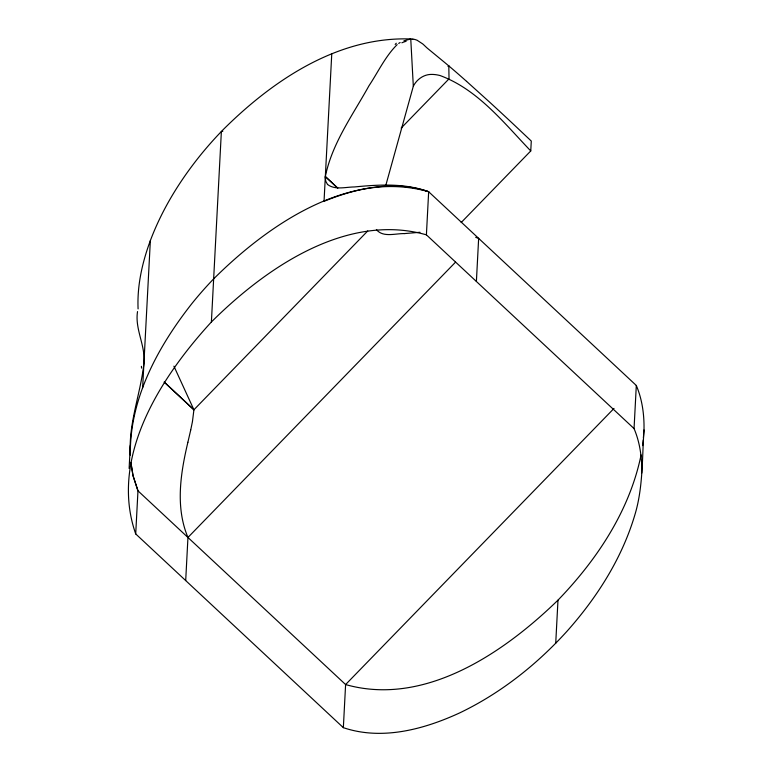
<?xml version="1.0" encoding="UTF-8"?>
<svg xmlns="http://www.w3.org/2000/svg" width="772" height="772" viewBox="0 0 772 772"><rect width="100%" height="100%" fill="white"/><g stroke="black" fill="none" stroke-linecap="round" stroke-linejoin="round"><path stroke-width="1.16" d="M641.744 473.082C642.053 457.931 639.998 442.607 634.053 428.585L426.405 234.842C346.435 212.097 265.394 268.231 211.393 321.972C161.271 376.553 108.804 457.053 135.708 533.925L343.347 727.668C381.986 740.724 423.963 729.366 459.707 712.894C500.652 693.256 536.868 664.567 567.256 630.965C597.142 597.306 621.981 558.31 634.854 514.914C643.211 487.393 642.005 458.346 644.002 429.975C644.311 414.825 642.256 399.5 636.311 385.479L428.663 191.736C348.693 169 267.662 225.135 213.651 278.875A377.971 370.251 3 0 0 192.035 303.396C158.028 346.531 129.406 398.815 130.352 455.181M325.311 177.357L325.33 176.547L337.827 188.194L325.34 176.518C332.066 143.312 352.785 114.989 368.968 85.779C378.145 71.989 385.286 56.375 397.175 44.602M129.127 468.488L130.294 445.579M142.627 387.959L150.357 240.584C161.975 209.714 179.442 181.285 200.064 155.645A378.068 370.348 3 0 1 221.371 131.501L222.693 130.13C272.342 80.597 337.846 36.342 410.762 38.976L412.808 39.063M135.708 533.925L137.966 490.828L132.996 475.697L130.835 462.341M185.695 580.563L187.953 537.457C175.196 507.146 180.551 473.275 187.876 442.298M211.393 321.972L221.371 131.491L222.819 131.211M331.757 53.944L324.037 201.318C356.703 188.03 394.338 179.847 428.663 191.736L426.405 234.842M343.347 727.668L345.605 684.561L614.01 408.417M476.392 281.481L478.65 238.374L475.706 237.342M461.193 222.529L530.76 150.945L531.281 141.054L513.148 123.945A446.727 68.206 44.2 0 0 489.815 102.319L466.577 81.359M555.724 643.259L557.982 600.153C596.968 559.748 629.672 510.639 641.078 454.949M634.053 428.585L636.311 385.479M173.912 366.169L193.917 409.797L192.46 421.512M143.91 363.506C145.783 345.769 134.675 329.277 137.532 311.57M143.901 363.602C140.552 394.019 128.432 423.278 130.371 454.322M643.25 439.963L642.613 445.627M643.414 437.743L644.002 429.975M192.46 421.551L190.732 429.946M190.723 429.994L187.885 442.26M385.71 185.714L413.319 86.223C416.851 79.217 424.166 74.064 432.185 74.421A74.45 32.955 52.6 0 1 440.088 75.55C477.762 89.436 503.807 122.825 530.76 150.945M150.357 240.584C142.299 262.364 137.03 285.572 138.091 308.916M401.15 128.094L449.024 78.841L448.812 65.938A162.564 24.82 44.2 0 0 444.691 62.484L427.418 48.269A10.789 1.65 44.2 0 1 425.42 46.436L424.918 45.953A9.11 1.39 44.2 0 0 422.709 43.917L417.449 40.472M193.917 409.797L164.233 382.101L193.917 409.797L367.762 230.934M187.953 537.457L455.528 262.162M557.982 600.153C503.923 652.726 424.648 706.988 345.605 684.561L137.966 490.828L133.073 475.774L130.902 462.496M448.011 66.498L448.812 65.938M398.699 43.425L400.128 42.499M403.91 40.819L410.762 38.976L413.319 86.223M404.441 233.588L420.007 232.285M404.422 233.588C395.534 233.366 382.922 237.795 376.418 229.573M428.663 191.736C404.943 183.022 379.177 184.537 354.483 186.949C345.75 186.969 335.144 190.288 327.569 184.498M327.55 184.489L325.745 181.217L325.311 177.386M141.401 366.333A138.333 1.756 85.1 0 1 141.565 368.099M448.802 65.9A185.936 28.39 44.2 0 1 466.587 81.378M412.923 39.179A74.199 11.329 44.2 0 1 417.353 40.356M395.187 44.467A138.333 29.857 2 0 1 396.297 43.232M401.874 42.798A59.984 13.655 4 0 1 406.13 41.292"/></g></svg>
